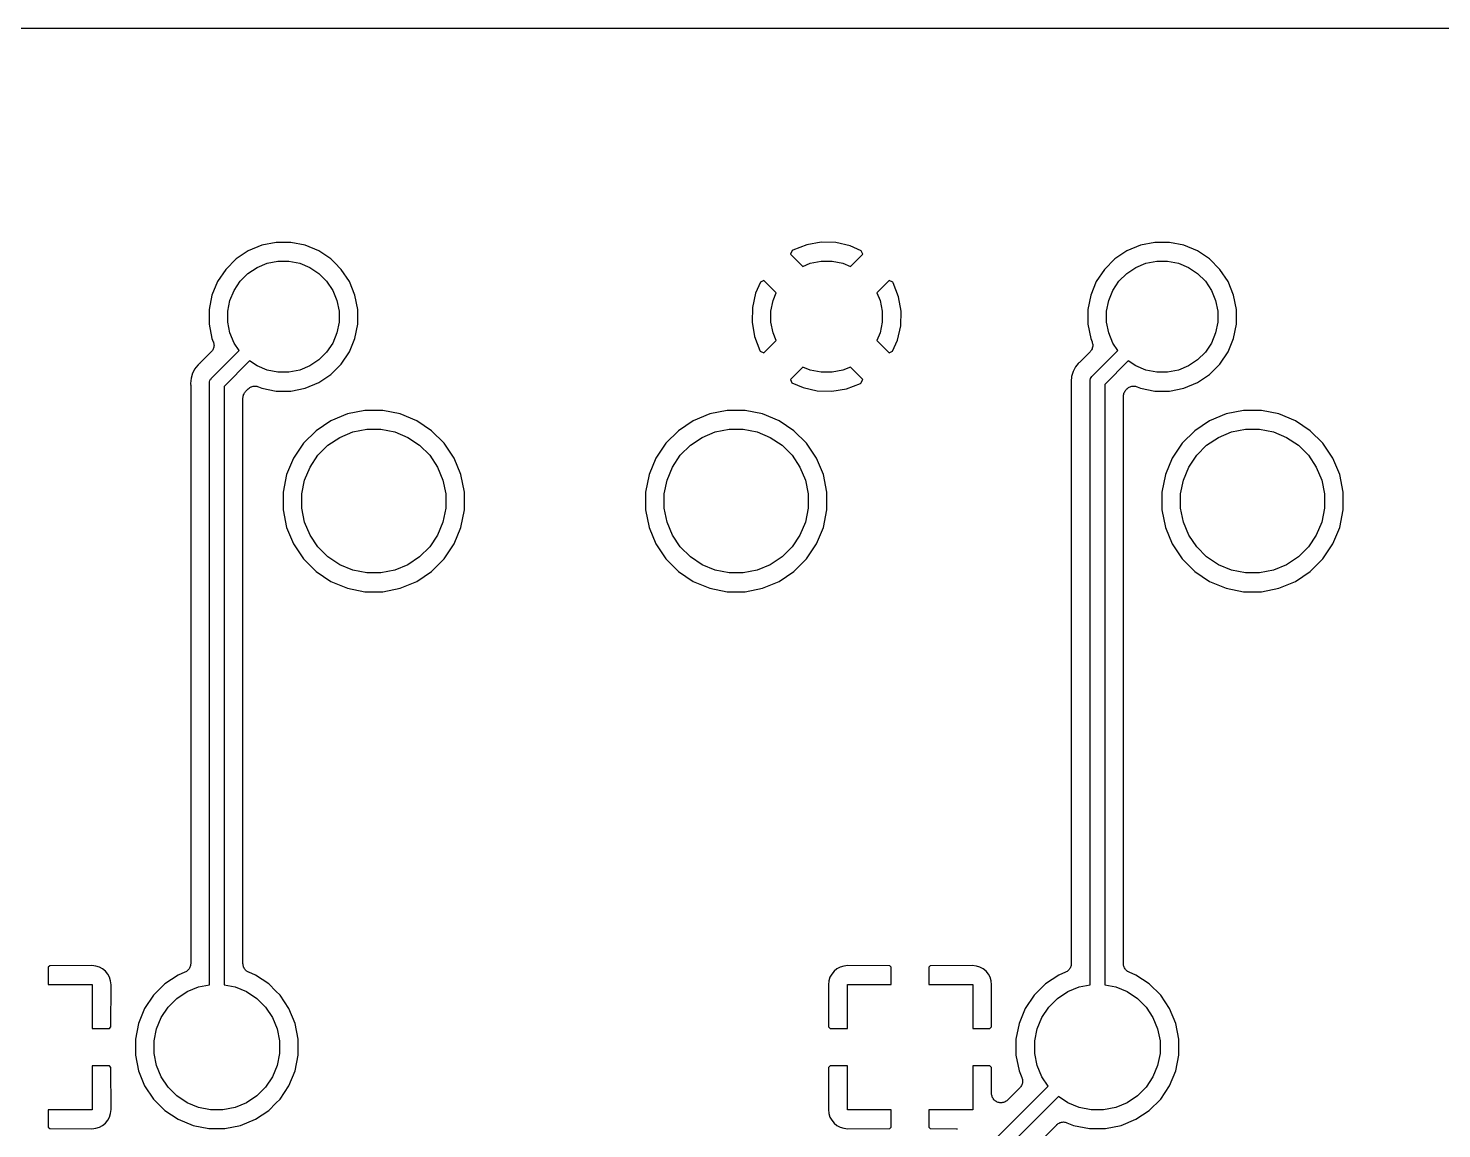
# Model space of a CAD drawing. Extents: x 49 to 143, y -149 to -38.
# Drawn here: x 86.09 to 105.25, y -54.45 to -39.52 of the extents above; entities that cross this region are included whole.
import ezdxf

# ---------------------------------------------------------------- set-up
doc = ezdxf.new("R2010")
doc.units = 0
doc.layers.add('BLACK', color=7, linetype='CONTINUOUS')

msp = doc.modelspace()

# ---------------------------------------------------------------- linework, layer by layer
at = {"layer": 'BLACK', "linetype": 'CONTINUOUS'}
for p, q in [((63.2405, -39.522), (129.037, -39.522)), ((89.2554, -42.4647), (89.0719, -42.5407)), ((89.4501, -42.426), (89.2554, -42.4647)), ((89.6487, -42.426), (89.4501, -42.426)), ((89.8434, -42.4647), (89.6487, -42.426)), ((90.0269, -42.5407), (89.8434, -42.4647)), ((96.4452, -42.5348), (96.4215, -42.5843)), ((96.4535, -42.5303), (96.4452, -42.5348)), ((96.6431, -42.4575), (96.4535, -42.5303)), ((96.8388, -42.4238), (96.6431, -42.4575)), ((97.0373, -42.4289), (96.8388, -42.4238)), ((97.231, -42.4727), (97.0373, -42.4289)), ((97.3811, -42.5394), (97.231, -42.4727)), ((97.4025, -42.5843), (97.3811, -42.5394)), ((101.168, -42.4647), (100.985, -42.5407)), ((101.363, -42.426), (101.168, -42.4647)), ((101.561, -42.426), (101.363, -42.426)), ((101.756, -42.4647), (101.561, -42.426)), ((101.939, -42.5407), (101.756, -42.4647)), ((88.9068, -42.651), (88.7664, -42.7914)), ((89.0719, -42.5407), (88.9068, -42.651)), ((89.1922, -42.7658), (89.3295, -42.709)), ((89.3295, -42.709), (89.4751, -42.68)), ((89.4751, -42.68), (89.6237, -42.68)), ((89.6237, -42.68), (89.7693, -42.709)), ((89.7693, -42.709), (89.9066, -42.7658)), ((90.192, -42.651), (90.0269, -42.5407)), ((90.2412, -42.7003), (90.192, -42.651)), ((90.2413, -42.7004), (90.2412, -42.7003)), ((90.3324, -42.7914), (90.2413, -42.7004)), ((96.4215, -42.5843), (96.5889, -42.7517)), ((96.5889, -42.7517), (96.6921, -42.709)), ((96.6921, -42.709), (96.8377, -42.68)), ((96.8377, -42.68), (96.9863, -42.68)), ((96.9863, -42.68), (97.1319, -42.709)), ((97.1319, -42.709), (97.2351, -42.7517)), ((97.2351, -42.7517), (97.4025, -42.5843)), ((100.819, -42.651), (100.679, -42.7914)), ((100.985, -42.5407), (100.819, -42.651)), ((101.105, -42.7658), (101.242, -42.709)), ((101.242, -42.709), (101.388, -42.68)), ((101.388, -42.68), (101.536, -42.68)), ((101.536, -42.68), (101.682, -42.709)), ((101.682, -42.709), (101.819, -42.7658)), ((102.105, -42.651), (101.939, -42.5407)), ((102.245, -42.7914), (102.105, -42.651)), ((88.7664, -42.7914), (88.6561, -42.9565)), ((88.9637, -42.9534), (89.0688, -42.8483)), ((89.0688, -42.8483), (89.1922, -42.7658)), ((89.9066, -42.7658), (90.03, -42.8483)), ((90.03, -42.8483), (90.1351, -42.9534)), ((90.4427, -42.9565), (90.3324, -42.7914)), ((100.679, -42.7914), (100.569, -42.9565)), ((100.876, -42.9534), (100.981, -42.8483)), ((100.981, -42.8483), (101.105, -42.7658)), ((101.819, -42.7658), (101.943, -42.8483)), ((101.943, -42.8483), (102.048, -42.9534)), ((102.355, -42.9565), (102.245, -42.7914)), ((88.6561, -42.9565), (88.5801, -43.14)), ((88.8244, -43.2141), (88.8812, -43.0768)), ((88.8812, -43.0768), (88.9637, -42.9534)), ((90.1351, -42.9534), (90.2176, -43.0768)), ((90.2176, -43.0768), (90.2744, -43.2141)), ((90.5187, -43.14), (90.4427, -42.9565)), ((96.0174, -42.9649), (95.9507, -43.115)), ((96.0623, -42.9435), (96.0174, -42.9649)), ((96.2297, -43.1109), (96.0623, -42.9435)), ((96.187, -43.2141), (96.2297, -43.1109)), ((97.7617, -42.9435), (97.5943, -43.1109)), ((97.5943, -43.1109), (97.637, -43.2141)), ((97.8112, -42.9672), (97.7617, -42.9435)), ((97.8157, -42.9755), (97.8112, -42.9672)), ((97.8885, -43.1651), (97.8157, -42.9755)), ((100.569, -42.9565), (100.493, -43.14)), ((100.737, -43.2141), (100.794, -43.0768)), ((100.794, -43.0768), (100.876, -42.9534)), ((102.048, -42.9534), (102.13, -43.0768)), ((102.13, -43.0768), (102.187, -43.2141)), ((102.431, -43.14), (102.355, -42.9565)), ((88.5801, -43.14), (88.5414, -43.3347)), ((88.7954, -43.3597), (88.8244, -43.2141)), ((90.2744, -43.2141), (90.3034, -43.3597)), ((90.5574, -43.3347), (90.5187, -43.14)), ((95.9507, -43.115), (95.9069, -43.3087)), ((96.158, -43.3597), (96.187, -43.2141)), ((97.637, -43.2141), (97.666, -43.3597)), ((97.9222, -43.3608), (97.8885, -43.1651)), ((100.493, -43.14), (100.454, -43.3347)), ((100.708, -43.3597), (100.737, -43.2141)), ((102.187, -43.2141), (102.216, -43.3597)), ((102.47, -43.3347), (102.431, -43.14)), ((88.5414, -43.3347), (88.5414, -43.5333)), ((88.7954, -43.5083), (88.7954, -43.3597)), ((90.3034, -43.3597), (90.3034, -43.5083)), ((90.5574, -43.5333), (90.5574, -43.3347)), ((95.9069, -43.3087), (95.9018, -43.5072)), ((96.158, -43.5083), (96.158, -43.3597)), ((97.666, -43.3597), (97.666, -43.5083)), ((97.9171, -43.5593), (97.9222, -43.3608)), ((100.454, -43.3347), (100.454, -43.5333)), ((100.708, -43.5083), (100.708, -43.3597)), ((102.216, -43.3597), (102.216, -43.5083)), ((102.47, -43.5333), (102.47, -43.3347)), ((88.5414, -43.5333), (88.5801, -43.728)), ((88.8244, -43.6539), (88.7954, -43.5083)), ((88.8812, -43.7912), (88.8244, -43.6539)), ((90.2744, -43.6539), (90.2176, -43.7912)), ((90.3034, -43.5083), (90.2744, -43.6539)), ((90.5187, -43.728), (90.5574, -43.5333)), ((95.9018, -43.5072), (95.9355, -43.7029)), ((96.187, -43.6539), (96.158, -43.5083)), ((96.2297, -43.7571), (96.187, -43.6539)), ((97.637, -43.6539), (97.5943, -43.7571)), ((97.666, -43.5083), (97.637, -43.6539)), ((97.8733, -43.753), (97.9171, -43.5593)), ((100.454, -43.5333), (100.493, -43.728)), ((100.737, -43.6539), (100.708, -43.5083)), ((100.794, -43.7912), (100.737, -43.6539)), ((102.187, -43.6539), (102.13, -43.7912)), ((102.216, -43.5083), (102.187, -43.6539)), ((102.431, -43.728), (102.47, -43.5333)), ((88.5801, -43.728), (88.5988, -43.7731)), ((88.5983, -43.8715), (88.5926, -43.8819)), ((88.5985, -43.871), (88.5983, -43.8715)), ((88.5987, -43.8705), (88.5985, -43.871)), ((88.6022, -43.8592), (88.5987, -43.8705)), ((88.5988, -43.7731), (88.599, -43.7737)), ((88.599, -43.7737), (88.5991, -43.7737)), ((88.5991, -43.7737), (88.5991, -43.7737)), ((88.5991, -43.7737), (88.5995, -43.7747)), ((88.5995, -43.7747), (88.6028, -43.7862)), ((88.6057, -43.8479), (88.6022, -43.8592)), ((88.6028, -43.7862), (88.6061, -43.7975)), ((88.6058, -43.8473), (88.6057, -43.8479)), ((88.606, -43.8468), (88.6058, -43.8473)), ((88.6072, -43.8351), (88.606, -43.8468)), ((88.6061, -43.7975), (88.6062, -43.798)), ((88.6062, -43.798), (88.6063, -43.7985)), ((88.6063, -43.7985), (88.6074, -43.8105)), ((88.6085, -43.8232), (88.6072, -43.8351)), ((88.6074, -43.8105), (88.6085, -43.8221)), ((88.6085, -43.8221), (88.6084, -43.8227)), ((88.6084, -43.8227), (88.6085, -43.8232)), ((88.9492, -43.8928), (88.8812, -43.7912)), ((90.2176, -43.7912), (90.1351, -43.9146)), ((90.4427, -43.9115), (90.5187, -43.728)), ((95.9355, -43.7029), (96.0083, -43.8925)), ((96.0623, -43.9245), (96.2297, -43.7571)), ((97.5943, -43.7571), (97.7617, -43.9245)), ((97.8066, -43.9031), (97.8733, -43.753)), ((100.493, -43.728), (100.511, -43.7731)), ((100.511, -43.8715), (100.505, -43.882)), ((100.511, -43.7731), (100.512, -43.7737)), ((100.515, -43.8592), (100.511, -43.8705)), ((100.511, -43.8705), (100.511, -43.871)), ((100.511, -43.871), (100.511, -43.8715)), ((100.512, -43.7737), (100.512, -43.7737)), ((100.512, -43.7737), (100.512, -43.7737)), ((100.512, -43.7737), (100.512, -43.7747)), ((100.512, -43.7747), (100.515, -43.7862)), ((100.515, -43.7862), (100.519, -43.7975)), ((100.518, -43.8479), (100.515, -43.8592)), ((100.519, -43.8468), (100.518, -43.8473)), ((100.518, -43.8473), (100.518, -43.8479)), ((100.519, -43.7975), (100.519, -43.798)), ((100.519, -43.798), (100.519, -43.7985)), ((100.519, -43.7985), (100.52, -43.8105)), ((100.52, -43.8351), (100.519, -43.8468)), ((100.52, -43.8105), (100.521, -43.8221)), ((100.521, -43.8232), (100.52, -43.8351)), ((100.521, -43.8221), (100.521, -43.8227)), ((100.521, -43.8227), (100.521, -43.8232)), ((100.862, -43.8928), (100.794, -43.7912)), ((102.13, -43.7912), (102.048, -43.9146)), ((102.355, -43.9115), (102.431, -43.728)), ((88.4111, -44.0716), (88.4069, -44.075)), ((88.4124, -44.0704), (88.4111, -44.0716)), ((88.5713, -43.9115), (88.4124, -44.0704)), ((88.5788, -43.9024), (88.5713, -43.9115)), ((88.5788, -44.2632), (88.9492, -43.8928)), ((88.5864, -43.8933), (88.5788, -43.9024)), ((88.5867, -43.8928), (88.5864, -43.8933)), ((88.587, -43.8923), (88.5867, -43.8928)), ((88.5926, -43.8819), (88.587, -43.8923)), ((89.0906, -44.0342), (88.746, -44.3788)), ((89.1922, -44.1022), (89.0906, -44.0342)), ((90.03, -44.0197), (89.9066, -44.1022)), ((90.1351, -43.9146), (90.03, -44.0197)), ((90.3324, -44.0766), (90.4427, -43.9115)), ((96.0083, -43.8925), (96.0128, -43.9008)), ((96.0128, -43.9008), (96.0623, -43.9245)), ((97.7617, -43.9245), (97.8066, -43.9031)), ((100.325, -44.0692), (100.288, -44.1144)), ((100.332, -44.0605), (100.325, -44.0692)), ((100.325, -44.0692), (100.325, -44.0692)), ((100.341, -44.0533), (100.332, -44.0605)), ((100.345, -44.0496), (100.341, -44.0533)), ((100.349, -44.0462), (100.345, -44.0496)), ((100.35, -44.045), (100.349, -44.0462)), ((100.484, -43.9115), (100.35, -44.045)), ((100.491, -43.9024), (100.484, -43.9115)), ((100.499, -43.8933), (100.491, -43.9024)), ((100.5, -43.8923), (100.499, -43.8928)), ((100.499, -43.8928), (100.499, -43.8933)), ((100.505, -43.882), (100.5, -43.8923)), ((100.517, -44.2378), (100.862, -43.8928)), ((101.003, -44.0342), (100.684, -44.3534)), ((101.105, -44.1022), (101.003, -44.0342)), ((101.943, -44.0197), (101.819, -44.1022)), ((102.048, -43.9146), (101.943, -44.0197)), ((102.245, -44.0766), (102.355, -43.9115)), ((88.3174, -44.2013), (88.2971, -44.268)), ((88.3502, -44.1398), (88.3174, -44.2013)), ((88.3631, -44.124), (88.3502, -44.1398)), ((88.3632, -44.124), (88.3631, -44.124)), ((88.3945, -44.0859), (88.3632, -44.124)), ((88.4032, -44.0787), (88.3945, -44.0859)), ((88.4069, -44.075), (88.4032, -44.0787)), ((88.5749, -44.2663), (88.5788, -44.2632)), ((89.3295, -44.159), (89.1922, -44.1022)), ((89.4751, -44.188), (89.3295, -44.159)), ((89.6237, -44.188), (89.4751, -44.188)), ((89.7693, -44.159), (89.6237, -44.188)), ((89.9066, -44.1022), (89.7693, -44.159)), ((90.0269, -44.3273), (90.192, -44.217)), ((90.192, -44.217), (90.2413, -44.1676)), ((90.2413, -44.1676), (90.3324, -44.0766)), ((90.2413, -44.1676), (90.2413, -44.1676)), ((96.5889, -44.1163), (96.4215, -44.2837)), ((96.6921, -44.159), (96.5889, -44.1163)), ((96.8377, -44.188), (96.6921, -44.159)), ((96.9863, -44.188), (96.8377, -44.188)), ((97.1319, -44.159), (96.9863, -44.188)), ((97.2351, -44.1163), (97.1319, -44.159)), ((97.4025, -44.2837), (97.2351, -44.1163)), ((100.235, -44.2426), (100.228, -44.312)), ((100.255, -44.1759), (100.235, -44.2426)), ((100.288, -44.1144), (100.255, -44.1759)), ((100.491, -44.2735), (100.5, -44.2562)), ((100.5, -44.2562), (100.51, -44.2448)), ((100.51, -44.2448), (100.513, -44.2409)), ((100.513, -44.2409), (100.517, -44.2378)), ((101.242, -44.159), (101.105, -44.1022)), ((101.388, -44.188), (101.242, -44.159)), ((101.536, -44.188), (101.388, -44.188)), ((101.682, -44.159), (101.536, -44.188)), ((101.819, -44.1022), (101.682, -44.159)), ((101.939, -44.3273), (102.105, -44.217)), ((102.105, -44.217), (102.245, -44.0766)), ((88.2971, -44.268), (88.2903, -44.3374)), ((88.2903, -44.3374), (88.2914, -44.3486)), ((88.2914, -44.3486), (88.2916, -44.3504)), ((88.2916, -44.3504), (88.2915, -44.3557)), ((88.2915, -44.3557), (88.292, -44.361)), ((88.292, -44.361), (88.292, -52.2068)), ((88.5455, -44.3374), (88.5474, -44.3178)), ((88.546, -44.3423), (88.5455, -44.3374)), ((88.546, -52.4932), (88.546, -44.3423)), ((88.5474, -44.3178), (88.5532, -44.2989)), ((88.5532, -44.2989), (88.5625, -44.2816)), ((88.5625, -44.2816), (88.5718, -44.2702)), ((88.5718, -44.2702), (88.5749, -44.2663)), ((88.746, -44.3788), (88.746, -52.4932)), ((89.0297, -44.4559), (89.0372, -44.4468)), ((89.0372, -44.4468), (89.0719, -44.4121)), ((89.0719, -44.4121), (89.0724, -44.4117)), ((89.0724, -44.4116), (89.0732, -44.4109)), ((89.0724, -44.4117), (89.0724, -44.4116)), ((89.0724, -44.4117), (89.0724, -44.4117)), ((89.0732, -44.4109), (89.0825, -44.4034)), ((89.0825, -44.4034), (89.0916, -44.396)), ((89.0916, -44.396), (89.0921, -44.3958)), ((89.0921, -44.3958), (89.0925, -44.3954)), ((89.0925, -44.3954), (89.1031, -44.3899)), ((89.1031, -44.3899), (89.1135, -44.3844)), ((89.1135, -44.3844), (89.114, -44.3843)), ((89.114, -44.3843), (89.1145, -44.384)), ((89.1145, -44.384), (89.126, -44.3807)), ((89.126, -44.3807), (89.1373, -44.3773)), ((89.1373, -44.3773), (89.1378, -44.3773)), ((89.1378, -44.3773), (89.1383, -44.3771)), ((89.1383, -44.3771), (89.1501, -44.3761)), ((89.1501, -44.3761), (89.1619, -44.3749)), ((89.1619, -44.3749), (89.1625, -44.375)), ((89.1625, -44.375), (89.163, -44.3749)), ((89.163, -44.3749), (89.1748, -44.3762)), ((89.1748, -44.3762), (89.1866, -44.3774)), ((89.1866, -44.3774), (89.1871, -44.3775)), ((89.1871, -44.3775), (89.1877, -44.3776)), ((89.1877, -44.3776), (89.199, -44.3812)), ((89.199, -44.3812), (89.2103, -44.3846)), ((89.2103, -44.3846), (89.2554, -44.4033)), ((89.2554, -44.4033), (89.4501, -44.442)), ((89.4501, -44.442), (89.6487, -44.442)), ((89.6487, -44.442), (89.8434, -44.4033)), ((89.8434, -44.4033), (90.0269, -44.3273)), ((96.4215, -44.2837), (96.4429, -44.3286)), ((96.4429, -44.3286), (96.593, -44.3953)), ((96.593, -44.3953), (96.7867, -44.4391)), ((96.7867, -44.4391), (96.9852, -44.4442)), ((96.9852, -44.4442), (97.1809, -44.4105)), ((97.1809, -44.4105), (97.3705, -44.3377)), ((97.3705, -44.3377), (97.3788, -44.3332)), ((97.3788, -44.3332), (97.4025, -44.2837)), ((100.228, -44.312), (100.229, -44.3232)), ((100.229, -44.3232), (100.23, -44.325)), ((100.23, -44.325), (100.229, -44.3303)), ((100.229, -44.3303), (100.23, -44.3356)), ((100.23, -44.3356), (100.23, -52.2068)), ((100.484, -44.312), (100.485, -44.2924)), ((100.484, -44.3169), (100.484, -44.312)), ((100.484, -52.4932), (100.484, -44.3169)), ((100.485, -44.2924), (100.491, -44.2735)), ((100.684, -44.3534), (100.684, -52.4932)), ((100.948, -44.4612), (100.954, -44.4509)), ((100.954, -44.4509), (100.959, -44.4406)), ((100.959, -44.4406), (100.96, -44.4401)), ((100.96, -44.4395), (100.968, -44.4305)), ((100.96, -44.4401), (100.96, -44.4395)), ((100.968, -44.4305), (100.975, -44.4214)), ((100.975, -44.4214), (100.985, -44.4121)), ((100.985, -44.4116), (100.986, -44.4109)), ((100.985, -44.4117), (100.985, -44.4116)), ((100.985, -44.4121), (100.985, -44.4117)), ((100.985, -44.4117), (100.985, -44.4117)), ((100.986, -44.4109), (100.995, -44.4034)), ((100.995, -44.4034), (101.004, -44.396)), ((101.004, -44.396), (101.005, -44.3958)), ((101.005, -44.3954), (101.016, -44.3899)), ((101.005, -44.3958), (101.005, -44.3954)), ((101.016, -44.3899), (101.026, -44.3844)), ((101.026, -44.3844), (101.027, -44.3843)), ((101.027, -44.384), (101.038, -44.3807)), ((101.027, -44.3843), (101.027, -44.384)), ((101.038, -44.3807), (101.05, -44.3773)), ((101.05, -44.3772), (101.051, -44.3771)), ((101.05, -44.3773), (101.05, -44.3772)), ((101.051, -44.3771), (101.063, -44.3761)), ((101.063, -44.3761), (101.075, -44.3749)), ((101.075, -44.3749), (101.075, -44.375)), ((101.075, -44.375), (101.076, -44.3749)), ((101.076, -44.3749), (101.087, -44.3762)), ((101.087, -44.3762), (101.099, -44.3774)), ((101.099, -44.3774), (101.1, -44.3776)), ((101.1, -44.3776), (101.1, -44.3776)), ((101.1, -44.3776), (101.111, -44.3811)), ((101.111, -44.3811), (101.123, -44.3846)), ((101.123, -44.3846), (101.168, -44.4033)), ((101.168, -44.4033), (101.363, -44.442)), ((101.363, -44.442), (101.561, -44.442)), ((101.561, -44.442), (101.756, -44.4033)), ((101.756, -44.4033), (101.939, -44.3273)), ((89, -44.5349), (89.0013, -44.5232)), ((89, -44.5362), (89, -44.5349)), ((89, -44.5362), (89, -44.5362)), ((89, -44.5362), (89, -44.5362)), ((89, -44.5366), (89, -44.5362)), ((89, -52.2068), (89, -44.5366)), ((89.0013, -44.5232), (89.0025, -44.5115)), ((89.0025, -44.5115), (89.0027, -44.5109)), ((89.0027, -44.5109), (89.0028, -44.5102)), ((89.0028, -44.5102), (89.0063, -44.499)), ((89.0063, -44.499), (89.0098, -44.4878)), ((89.0098, -44.4878), (89.0101, -44.4872)), ((89.0101, -44.4872), (89.0103, -44.4866)), ((89.0103, -44.4866), (89.0159, -44.4763)), ((89.0159, -44.4763), (89.0215, -44.466)), ((89.0215, -44.466), (89.0219, -44.4655)), ((89.0219, -44.4655), (89.0222, -44.4649)), ((89.0222, -44.4649), (89.0297, -44.4559)), ((100.938, -44.5095), (100.939, -44.4978)), ((100.938, -44.5108), (100.938, -44.5095)), ((100.938, -44.5108), (100.938, -44.5108)), ((100.938, -44.5108), (100.938, -44.5108)), ((100.938, -44.5112), (100.938, -44.5108)), ((100.938, -52.2068), (100.938, -44.5112)), ((100.939, -44.4978), (100.941, -44.4861)), ((100.941, -44.4848), (100.944, -44.4736)), ((100.941, -44.4855), (100.941, -44.4848)), ((100.941, -44.4861), (100.941, -44.4855)), ((100.944, -44.4736), (100.948, -44.4624)), ((100.948, -44.4618), (100.948, -44.4612)), ((100.948, -44.4624), (100.948, -44.4618)), ((90.4159, -44.7522), (90.1922, -44.8449)), ((90.6534, -44.705), (90.4159, -44.7522)), ((90.8954, -44.705), (90.6534, -44.705)), ((91.1329, -44.7522), (90.8954, -44.705)), ((91.3566, -44.8449), (91.1329, -44.7522)), ((95.3285, -44.7522), (95.1048, -44.8449)), ((95.566, -44.705), (95.3285, -44.7522)), ((95.808, -44.705), (95.566, -44.705)), ((96.0455, -44.7522), (95.808, -44.705)), ((96.2692, -44.8449), (96.0455, -44.7522)), ((102.329, -44.7522), (102.105, -44.8449)), ((102.566, -44.705), (102.329, -44.7522)), ((102.808, -44.705), (102.566, -44.705)), ((103.045, -44.7522), (102.808, -44.705)), ((103.269, -44.8449), (103.045, -44.7522)), ((89.991, -44.9794), (89.8198, -45.1506)), ((90.1922, -44.8449), (89.991, -44.9794)), ((90.3126, -45.07), (90.49, -44.9965)), ((90.49, -44.9965), (90.6784, -44.959)), ((90.6784, -44.959), (90.8704, -44.959)), ((90.8704, -44.959), (91.0588, -44.9965)), ((91.0588, -44.9965), (91.2362, -45.07)), ((91.5578, -44.9794), (91.3566, -44.8449)), ((91.729, -45.1506), (91.5578, -44.9794)), ((94.9036, -44.9794), (94.7324, -45.1506)), ((95.1048, -44.8449), (94.9036, -44.9794)), ((95.2252, -45.07), (95.4026, -44.9965)), ((95.4026, -44.9965), (95.591, -44.959)), ((95.591, -44.959), (95.783, -44.959)), ((95.783, -44.959), (95.9714, -44.9965)), ((95.9714, -44.9965), (96.1488, -45.07)), ((96.4704, -44.9794), (96.2692, -44.8449)), ((96.6416, -45.1506), (96.4704, -44.9794)), ((101.904, -44.9794), (101.732, -45.1506)), ((102.105, -44.8449), (101.904, -44.9794)), ((102.225, -45.07), (102.403, -44.9965)), ((102.403, -44.9965), (102.591, -44.959)), ((102.591, -44.959), (102.783, -44.959)), ((102.783, -44.959), (102.971, -44.9965)), ((102.971, -44.9965), (103.149, -45.07)), ((103.47, -44.9794), (103.269, -44.8449)), ((103.642, -45.1506), (103.47, -44.9794)), ((89.8198, -45.1506), (89.6853, -45.3518)), ((90.0171, -45.3125), (90.1529, -45.1767)), ((90.1529, -45.1767), (90.3126, -45.07)), ((91.2362, -45.07), (91.3959, -45.1767)), ((91.3959, -45.1767), (91.5317, -45.3125)), ((91.8635, -45.3518), (91.729, -45.1506)), ((94.7324, -45.1506), (94.5979, -45.3518)), ((94.9297, -45.3125), (95.0655, -45.1767)), ((95.0655, -45.1767), (95.2252, -45.07)), ((96.1488, -45.07), (96.3085, -45.1767)), ((96.3085, -45.1767), (96.4443, -45.3125)), ((96.7761, -45.3518), (96.6416, -45.1506)), ((101.732, -45.1506), (101.598, -45.3518)), ((101.93, -45.3125), (102.065, -45.1767)), ((102.065, -45.1767), (102.225, -45.07)), ((103.149, -45.07), (103.309, -45.1767)), ((103.309, -45.1767), (103.444, -45.3125)), ((103.776, -45.3518), (103.642, -45.1506)), ((89.6853, -45.3518), (89.5926, -45.5755)), ((89.9104, -45.4722), (90.0171, -45.3125)), ((91.5317, -45.3125), (91.6384, -45.4722)), ((91.9562, -45.5755), (91.8635, -45.3518)), ((94.5979, -45.3518), (94.5052, -45.5755)), ((94.823, -45.4722), (94.9297, -45.3125)), ((96.4443, -45.3125), (96.551, -45.4722)), ((96.8688, -45.5755), (96.7761, -45.3518)), ((101.598, -45.3518), (101.505, -45.5755)), ((101.823, -45.4722), (101.93, -45.3125)), ((103.444, -45.3125), (103.551, -45.4722)), ((103.869, -45.5755), (103.776, -45.3518)), ((89.5926, -45.5755), (89.5454, -45.813)), ((89.8369, -45.6496), (89.9104, -45.4722)), ((91.6384, -45.4722), (91.7119, -45.6496)), ((92.0034, -45.813), (91.9562, -45.5755)), ((94.5052, -45.5755), (94.458, -45.813)), ((94.7495, -45.6496), (94.823, -45.4722)), ((96.551, -45.4722), (96.6245, -45.6496)), ((96.916, -45.813), (96.8688, -45.5755)), ((101.505, -45.5755), (101.458, -45.813)), ((101.749, -45.6496), (101.823, -45.4722)), ((103.551, -45.4722), (103.625, -45.6496)), ((103.916, -45.813), (103.869, -45.5755)), ((89.7994, -45.838), (89.8369, -45.6496)), ((91.7119, -45.6496), (91.7494, -45.838)), ((94.712, -45.838), (94.7495, -45.6496)), ((96.6245, -45.6496), (96.662, -45.838)), ((101.712, -45.838), (101.749, -45.6496)), ((103.625, -45.6496), (103.662, -45.838)), ((89.5454, -45.813), (89.5454, -46.055)), ((89.7994, -46.03), (89.7994, -45.838)), ((91.7494, -45.838), (91.7494, -46.03)), ((92.0034, -46.055), (92.0034, -45.813)), ((94.458, -45.813), (94.458, -46.055)), ((94.712, -46.03), (94.712, -45.838)), ((96.662, -45.838), (96.662, -46.03)), ((96.916, -46.055), (96.916, -45.813)), ((101.458, -45.813), (101.458, -46.055)), ((101.712, -46.03), (101.712, -45.838)), ((103.662, -45.838), (103.662, -46.03)), ((103.916, -46.055), (103.916, -45.813)), ((89.5454, -46.055), (89.5926, -46.2925)), ((89.8369, -46.2184), (89.7994, -46.03)), ((91.7494, -46.03), (91.7119, -46.2184)), ((91.9562, -46.2925), (92.0034, -46.055)), ((94.458, -46.055), (94.5052, -46.2925)), ((94.7495, -46.2184), (94.712, -46.03)), ((96.662, -46.03), (96.6245, -46.2184)), ((96.8688, -46.2925), (96.916, -46.055)), ((101.458, -46.055), (101.505, -46.2925)), ((101.749, -46.2184), (101.712, -46.03)), ((103.662, -46.03), (103.625, -46.2184)), ((103.869, -46.2925), (103.916, -46.055)), ((89.5926, -46.2925), (89.6853, -46.5162)), ((89.9104, -46.3958), (89.8369, -46.2184)), ((91.7119, -46.2184), (91.6384, -46.3958)), ((91.8635, -46.5162), (91.9562, -46.2925)), ((94.5052, -46.2925), (94.5979, -46.5162)), ((94.823, -46.3958), (94.7495, -46.2184)), ((96.6245, -46.2184), (96.551, -46.3958)), ((96.7761, -46.5162), (96.8688, -46.2925)), ((101.505, -46.2925), (101.598, -46.5162)), ((101.823, -46.3958), (101.749, -46.2184)), ((103.625, -46.2184), (103.551, -46.3958)), ((103.776, -46.5162), (103.869, -46.2925)), ((89.6853, -46.5162), (89.8198, -46.7174)), ((90.0171, -46.5555), (89.9104, -46.3958)), ((90.1529, -46.6913), (90.0171, -46.5555)), ((91.5317, -46.5555), (91.3959, -46.6913)), ((91.6384, -46.3958), (91.5317, -46.5555)), ((91.729, -46.7174), (91.8635, -46.5162)), ((94.5979, -46.5162), (94.7324, -46.7174)), ((94.9297, -46.5555), (94.823, -46.3958)), ((95.0655, -46.6913), (94.9297, -46.5555)), ((96.4443, -46.5555), (96.3085, -46.6913)), ((96.551, -46.3958), (96.4443, -46.5555)), ((96.6416, -46.7174), (96.7761, -46.5162)), ((101.598, -46.5162), (101.732, -46.7174)), ((101.93, -46.5555), (101.823, -46.3958)), ((102.065, -46.6913), (101.93, -46.5555)), ((103.444, -46.5555), (103.309, -46.6913)), ((103.551, -46.3958), (103.444, -46.5555)), ((103.642, -46.7174), (103.776, -46.5162)), ((89.8198, -46.7174), (89.991, -46.8886)), ((90.3126, -46.798), (90.1529, -46.6913)), ((91.3959, -46.6913), (91.2362, -46.798)), ((91.5578, -46.8886), (91.729, -46.7174)), ((94.7324, -46.7174), (94.9036, -46.8886)), ((95.2252, -46.798), (95.0655, -46.6913)), ((96.3085, -46.6913), (96.1488, -46.798)), ((96.4704, -46.8886), (96.6416, -46.7174)), ((101.732, -46.7174), (101.904, -46.8886)), ((102.225, -46.798), (102.065, -46.6913)), ((103.309, -46.6913), (103.149, -46.798)), ((103.47, -46.8886), (103.642, -46.7174)), ((89.991, -46.8886), (90.1922, -47.0231)), ((90.49, -46.8715), (90.3126, -46.798)), ((90.6784, -46.909), (90.49, -46.8715)), ((90.8704, -46.909), (90.6784, -46.909)), ((91.0588, -46.8715), (90.8704, -46.909)), ((91.2362, -46.798), (91.0588, -46.8715)), ((91.3566, -47.0231), (91.5578, -46.8886)), ((94.9036, -46.8886), (95.1048, -47.0231)), ((95.4026, -46.8715), (95.2252, -46.798)), ((95.591, -46.909), (95.4026, -46.8715)), ((95.783, -46.909), (95.591, -46.909)), ((95.9714, -46.8715), (95.783, -46.909)), ((96.1488, -46.798), (95.9714, -46.8715)), ((96.2692, -47.0231), (96.4704, -46.8886)), ((101.904, -46.8886), (102.105, -47.0231)), ((102.403, -46.8715), (102.225, -46.798)), ((102.591, -46.909), (102.403, -46.8715)), ((102.783, -46.909), (102.591, -46.909)), ((102.971, -46.8715), (102.783, -46.909)), ((103.149, -46.798), (102.971, -46.8715)), ((103.269, -47.0231), (103.47, -46.8886)), ((90.1922, -47.0231), (90.4159, -47.1158)), ((90.4159, -47.1158), (90.6534, -47.163)), ((90.8954, -47.163), (91.1329, -47.1158)), ((91.1329, -47.1158), (91.3566, -47.0231)), ((95.1048, -47.0231), (95.3285, -47.1158)), ((95.3285, -47.1158), (95.566, -47.163)), ((95.808, -47.163), (96.0455, -47.1158)), ((96.0455, -47.1158), (96.2692, -47.0231)), ((102.105, -47.0231), (102.329, -47.1158)), ((102.329, -47.1158), (102.566, -47.163)), ((102.808, -47.163), (103.045, -47.1158)), ((103.045, -47.1158), (103.269, -47.0231)), ((90.6534, -47.163), (90.8954, -47.163)), ((95.566, -47.163), (95.808, -47.163)), ((102.566, -47.163), (102.808, -47.163)), ((86.381, -52.2358), (86.36, -52.2569)), ((86.36, -52.2569), (86.36, -52.49)), ((86.9499, -52.2342), (86.381, -52.2358)), ((87.0058, -52.2397), (86.9499, -52.2342)), ((87.0537, -52.2542), (87.0058, -52.2397)), ((87.0978, -52.2778), (87.0537, -52.2542)), ((87.1365, -52.3095), (87.0978, -52.2778)), ((87.1682, -52.3482), (87.1365, -52.3095)), ((88.2446, -52.305), (88.2355, -52.3125)), ((88.2539, -52.2976), (88.2446, -52.305)), ((88.2542, -52.2971), (88.2539, -52.2976)), ((88.2546, -52.2968), (88.2542, -52.2971)), ((88.2622, -52.2876), (88.2546, -52.2968)), ((88.2698, -52.2786), (88.2622, -52.2876)), ((88.2701, -52.2781), (88.2698, -52.2786)), ((88.2704, -52.2776), (88.2701, -52.2781)), ((88.276, -52.2672), (88.2704, -52.2776)), ((88.2817, -52.2568), (88.276, -52.2672)), ((88.2819, -52.2563), (88.2817, -52.2568)), ((88.2822, -52.2558), (88.2819, -52.2563)), ((88.2856, -52.2445), (88.2822, -52.2558)), ((88.2892, -52.2332), (88.2856, -52.2445)), ((88.2893, -52.2327), (88.2892, -52.2332)), ((88.2895, -52.2321), (88.2893, -52.2327)), ((88.2907, -52.2204), (88.2895, -52.2321)), ((88.292, -52.2086), (88.2907, -52.2204)), ((88.292, -52.2068), (88.292, -52.2075)), ((88.292, -52.2075), (88.292, -52.2075)), ((88.292, -52.2075), (88.292, -52.2075)), ((88.292, -52.2075), (88.292, -52.2086)), ((89.0012, -52.2186), (89, -52.2068)), ((89.0022, -52.2304), (89.0012, -52.2186)), ((89.0024, -52.2309), (89.0022, -52.2304)), ((89.0024, -52.2315), (89.0024, -52.2309)), ((89.0058, -52.2428), (89.0024, -52.2315)), ((89.0092, -52.2542), (89.0058, -52.2428)), ((89.0094, -52.2547), (89.0092, -52.2542)), ((89.0096, -52.2552), (89.0094, -52.2547)), ((89.0152, -52.2657), (89.0096, -52.2552)), ((89.0206, -52.2762), (89.0152, -52.2657)), ((89.021, -52.2766), (89.0206, -52.2762)), ((89.0212, -52.2771), (89.021, -52.2766)), ((89.0288, -52.2863), (89.0212, -52.2771)), ((89.0361, -52.2955), (89.0288, -52.2863)), ((89.0365, -52.2959), (89.0361, -52.2955)), ((89.0369, -52.2963), (89.0365, -52.2959)), ((89.046, -52.3039), (89.0369, -52.2963)), ((89.0551, -52.3115), (89.046, -52.3039)), ((89.0556, -52.3117), (89.0551, -52.3115)), ((89.056, -52.3121), (89.0556, -52.3117)), ((89.0664, -52.3177), (89.056, -52.3121)), ((97.0135, -52.3095), (96.9818, -52.3482)), ((97.0522, -52.2778), (97.0135, -52.3095)), ((97.0963, -52.2542), (97.0522, -52.2778)), ((97.1442, -52.2397), (97.0963, -52.2542)), ((97.2001, -52.2342), (97.1442, -52.2397)), ((97.769, -52.2358), (97.2001, -52.2342)), ((97.79, -52.2569), (97.769, -52.2358)), ((97.79, -52.49), (97.79, -52.2569)), ((98.319, -52.2358), (98.298, -52.2569)), ((98.298, -52.2569), (98.298, -52.49)), ((98.8879, -52.2342), (98.319, -52.2358)), ((98.9438, -52.2397), (98.8879, -52.2342)), ((98.9917, -52.2542), (98.9438, -52.2397)), ((99.0358, -52.2778), (98.9917, -52.2542)), ((99.0745, -52.3095), (99.0358, -52.2778)), ((99.1062, -52.3482), (99.0745, -52.3095)), ((100.183, -52.305), (100.173, -52.3125)), ((100.192, -52.2976), (100.183, -52.305)), ((100.193, -52.2968), (100.192, -52.2971)), ((100.192, -52.2971), (100.192, -52.2976)), ((100.2, -52.2876), (100.193, -52.2968)), ((100.208, -52.2786), (100.2, -52.2876)), ((100.214, -52.2672), (100.208, -52.2776)), ((100.208, -52.2776), (100.208, -52.2781)), ((100.208, -52.2781), (100.208, -52.2786)), ((100.22, -52.2568), (100.214, -52.2672)), ((100.224, -52.2445), (100.22, -52.2558)), ((100.22, -52.2558), (100.22, -52.2563)), ((100.22, -52.2563), (100.22, -52.2568)), ((100.227, -52.2332), (100.224, -52.2445)), ((100.229, -52.2204), (100.227, -52.2321)), ((100.227, -52.2321), (100.227, -52.2327)), ((100.227, -52.2327), (100.227, -52.2332)), ((100.23, -52.2086), (100.229, -52.2204)), ((100.23, -52.2068), (100.23, -52.2075)), ((100.23, -52.2075), (100.23, -52.2075)), ((100.23, -52.2075), (100.23, -52.2075)), ((100.23, -52.2075), (100.23, -52.2086)), ((100.939, -52.2186), (100.938, -52.2068)), ((100.94, -52.2304), (100.939, -52.2186)), ((100.94, -52.2309), (100.94, -52.2304)), ((100.94, -52.2315), (100.94, -52.2309)), ((100.944, -52.2428), (100.94, -52.2315)), ((100.947, -52.2542), (100.944, -52.2428)), ((100.947, -52.2547), (100.947, -52.2542)), ((100.948, -52.2552), (100.947, -52.2547)), ((100.953, -52.2657), (100.948, -52.2552)), ((100.959, -52.2762), (100.953, -52.2657)), ((100.959, -52.2766), (100.959, -52.2762)), ((100.959, -52.2771), (100.959, -52.2766)), ((100.967, -52.2863), (100.959, -52.2771)), ((100.974, -52.2955), (100.967, -52.2863)), ((100.975, -52.2959), (100.974, -52.2955)), ((100.975, -52.2963), (100.975, -52.2959)), ((100.984, -52.3039), (100.975, -52.2963)), ((100.993, -52.3115), (100.984, -52.3039)), ((100.994, -52.3117), (100.993, -52.3115)), ((100.994, -52.3121), (100.994, -52.3117)), ((101.004, -52.3177), (100.994, -52.3121)), ((86.36, -52.49), (86.956, -52.49)), ((86.956, -52.49), (86.956, -53.086)), ((87.1918, -52.3923), (87.1682, -52.3482)), ((87.2063, -52.4402), (87.1918, -52.3923)), ((87.2118, -52.4961), (87.2063, -52.4402)), ((87.2102, -53.065), (87.2118, -52.4961)), ((87.9422, -52.4825), (87.7885, -52.6362)), ((88.1231, -52.3616), (87.9422, -52.4825)), ((88.2136, -52.3241), (88.1231, -52.3616)), ((88.2241, -52.3186), (88.2136, -52.3241)), ((88.2345, -52.3131), (88.2241, -52.3186)), ((88.235, -52.3127), (88.2345, -52.3131)), ((88.2355, -52.3125), (88.235, -52.3127)), ((88.3981, -52.5227), (88.546, -52.4932)), ((88.746, -52.4932), (88.8939, -52.5227)), ((89.0768, -52.3235), (89.0664, -52.3177)), ((89.0778, -52.3239), (89.0768, -52.3235)), ((89.0784, -52.3241), (89.0778, -52.3239)), ((89.0778, -52.3239), (89.0778, -52.3239)), ((89.0778, -52.3239), (89.0778, -52.3239)), ((89.1689, -52.3616), (89.0784, -52.3241)), ((89.3498, -52.4825), (89.1689, -52.3616)), ((89.447, -52.5797), (89.3498, -52.4825)), ((96.9437, -52.4402), (96.9382, -52.4961)), ((96.9382, -52.4961), (96.9398, -53.065)), ((96.9582, -52.3923), (96.9437, -52.4402)), ((96.9818, -52.3482), (96.9582, -52.3923)), ((97.194, -53.086), (97.194, -52.49)), ((97.194, -52.49), (97.79, -52.49)), ((98.298, -52.49), (98.894, -52.49)), ((98.894, -52.49), (98.894, -53.086)), ((99.1298, -52.3923), (99.1062, -52.3482)), ((99.1443, -52.4402), (99.1298, -52.3923)), ((99.1498, -52.4961), (99.1443, -52.4402)), ((99.1482, -53.065), (99.1498, -52.4961)), ((99.8802, -52.4825), (99.7265, -52.6362)), ((100.061, -52.3616), (99.8802, -52.4825)), ((100.152, -52.3241), (100.061, -52.3616)), ((100.162, -52.3186), (100.152, -52.3241)), ((100.173, -52.3131), (100.162, -52.3186)), ((100.173, -52.3125), (100.173, -52.3127)), ((100.173, -52.3127), (100.173, -52.3131)), ((100.336, -52.5227), (100.484, -52.4932)), ((100.684, -52.4932), (100.832, -52.5227)), ((101.015, -52.3235), (101.004, -52.3177)), ((101.016, -52.3239), (101.015, -52.3235)), ((101.016, -52.3241), (101.016, -52.3239)), ((101.016, -52.3239), (101.016, -52.3239)), ((101.016, -52.3239), (101.016, -52.3239)), ((101.107, -52.3616), (101.016, -52.3241)), ((101.288, -52.4825), (101.107, -52.3616)), ((101.442, -52.6362), (101.288, -52.4825)), ((87.7885, -52.6362), (87.6676, -52.8171)), ((87.9858, -52.7982), (88.1042, -52.6798)), ((88.1042, -52.6798), (88.2434, -52.5867)), ((88.2434, -52.5867), (88.3981, -52.5227)), ((88.8939, -52.5227), (89.0486, -52.5867)), ((89.0486, -52.5867), (89.1878, -52.6798)), ((89.1878, -52.6798), (89.3062, -52.7982)), ((89.4471, -52.5798), (89.447, -52.5797)), ((89.5035, -52.6362), (89.4471, -52.5798)), ((89.6244, -52.8171), (89.5035, -52.6362)), ((99.7265, -52.6362), (99.6056, -52.8171)), ((99.9238, -52.7982), (100.042, -52.6798)), ((100.042, -52.6798), (100.181, -52.5867)), ((100.181, -52.5867), (100.336, -52.5227)), ((100.832, -52.5227), (100.987, -52.5867)), ((100.987, -52.5867), (101.126, -52.6798)), ((101.126, -52.6798), (101.244, -52.7982)), ((101.562, -52.8171), (101.442, -52.6362)), ((87.6676, -52.8171), (87.5844, -53.018)), ((87.8927, -52.9374), (87.9858, -52.7982)), ((89.3062, -52.7982), (89.3993, -52.9374)), ((89.7076, -53.018), (89.6244, -52.8171)), ((99.6056, -52.8171), (99.5224, -53.018)), ((99.8307, -52.9374), (99.9238, -52.7982)), ((101.244, -52.7982), (101.337, -52.9374)), ((101.646, -53.018), (101.562, -52.8171)), ((87.1891, -53.086), (87.2102, -53.065)), ((87.5844, -53.018), (87.542, -53.2313)), ((87.8287, -53.0921), (87.8927, -52.9374)), ((89.3993, -52.9374), (89.4633, -53.0921)), ((89.75, -53.2313), (89.7076, -53.018)), ((96.9398, -53.065), (96.9609, -53.086)), ((99.1271, -53.086), (99.1482, -53.065)), ((99.5224, -53.018), (99.48, -53.2313)), ((99.7667, -53.0921), (99.8307, -52.9374)), ((101.337, -52.9374), (101.401, -53.0921)), ((101.688, -53.2313), (101.646, -53.018)), ((86.956, -53.086), (87.1891, -53.086)), ((87.542, -53.2313), (87.542, -53.4487)), ((87.796, -53.2563), (87.8287, -53.0921)), ((87.796, -53.4237), (87.796, -53.2563)), ((89.4633, -53.0921), (89.496, -53.2563)), ((89.496, -53.2563), (89.496, -53.4237)), ((89.75, -53.4487), (89.75, -53.2313)), ((96.9609, -53.086), (97.194, -53.086)), ((98.894, -53.086), (99.1271, -53.086)), ((99.48, -53.2313), (99.48, -53.4487)), ((99.734, -53.2563), (99.7667, -53.0921)), ((99.734, -53.4237), (99.734, -53.2563)), ((101.401, -53.0921), (101.434, -53.2563)), ((101.434, -53.2563), (101.434, -53.4237)), ((101.688, -53.4487), (101.688, -53.2313)), ((87.542, -53.4487), (87.5844, -53.662)), ((87.8287, -53.5879), (87.796, -53.4237)), ((89.496, -53.4237), (89.4633, -53.5879)), ((89.7076, -53.662), (89.75, -53.4487)), ((99.48, -53.4487), (99.5224, -53.662)), ((99.7667, -53.5879), (99.734, -53.4237)), ((101.434, -53.4237), (101.401, -53.5879)), ((101.646, -53.662), (101.688, -53.4487)), ((86.956, -53.594), (86.956, -54.19)), ((87.1891, -53.594), (86.956, -53.594)), ((87.2102, -53.615), (87.1891, -53.594)), ((87.2118, -54.1839), (87.2102, -53.615)), ((87.8927, -53.7426), (87.8287, -53.5879)), ((89.4633, -53.5879), (89.3993, -53.7426)), ((96.9398, -53.615), (96.9382, -54.1839)), ((96.9609, -53.594), (96.9398, -53.615)), ((97.194, -53.594), (96.9609, -53.594)), ((97.194, -54.19), (97.194, -53.594)), ((99.1271, -53.594), (98.894, -53.594)), ((98.894, -53.594), (98.894, -54.19)), ((99.1482, -53.615), (99.1271, -53.594)), ((99.1492, -53.9679), (99.1482, -53.615)), ((99.8307, -53.7426), (99.7667, -53.5879)), ((101.401, -53.5879), (101.337, -53.7426)), ((87.5844, -53.662), (87.6676, -53.8629)), ((87.9858, -53.8818), (87.8927, -53.7426)), ((89.3993, -53.7426), (89.3062, -53.8818)), ((89.6244, -53.8629), (89.7076, -53.662)), ((99.5224, -53.662), (99.5599, -53.7526)), ((99.5633, -53.8386), (99.5598, -53.85)), ((99.5599, -53.7526), (99.5602, -53.7532)), ((99.5602, -53.7532), (99.5602, -53.7532)), ((99.5602, -53.7532), (99.5602, -53.7532)), ((99.5602, -53.7532), (99.5606, -53.7542)), ((99.5606, -53.7542), (99.5639, -53.7657)), ((99.5669, -53.8274), (99.5633, -53.8386)), ((99.5639, -53.7657), (99.5673, -53.7769)), ((99.5671, -53.8263), (99.5669, -53.8268)), ((99.5669, -53.8268), (99.5669, -53.8274)), ((99.5683, -53.8144), (99.5671, -53.8263)), ((99.5673, -53.7769), (99.5673, -53.7775)), ((99.5673, -53.7775), (99.5675, -53.778)), ((99.5675, -53.778), (99.5685, -53.7899)), ((99.5696, -53.8027), (99.5683, -53.8144)), ((99.5685, -53.7899), (99.5696, -53.8016)), ((99.5696, -53.8016), (99.5695, -53.8022)), ((99.5695, -53.8022), (99.5696, -53.8027)), ((99.9145, -53.868), (99.8307, -53.7426)), ((101.337, -53.7426), (101.244, -53.8818)), ((101.562, -53.8629), (101.646, -53.662)), ((87.6676, -53.8629), (87.7885, -54.0438)), ((88.1042, -54.0002), (87.9858, -53.8818)), ((88.2434, -54.0933), (88.1042, -54.0002)), ((89.1878, -54.0002), (89.0486, -54.0933)), ((89.3062, -53.8818), (89.1878, -54.0002)), ((89.5035, -54.0438), (89.6244, -53.8629)), ((93.3036, -60.479), (99.9145, -53.868)), ((100.056, -54.0095), (93.4192, -60.6462)), ((99.1504, -53.9799), (99.1492, -53.9679)), ((99.1515, -53.9918), (99.1504, -53.9799)), ((99.1516, -53.9922), (99.1515, -53.9918)), ((99.1517, -53.9926), (99.1516, -53.9922)), ((99.1552, -54.0041), (99.1517, -53.9926)), ((99.1586, -54.0156), (99.1552, -54.0041)), ((99.1588, -54.0159), (99.1586, -54.0156)), ((99.1589, -54.0163), (99.1588, -54.0159)), ((99.1646, -54.0269), (99.1589, -54.0163)), ((99.1702, -54.0375), (99.1646, -54.0269)), ((99.5324, -53.891), (99.366, -54.0574)), ((99.5399, -53.8818), (99.5324, -53.891)), ((99.5475, -53.8727), (99.5399, -53.8818)), ((99.5478, -53.8722), (99.5475, -53.8727)), ((99.5481, -53.8718), (99.5478, -53.8722)), ((99.5537, -53.8615), (99.5481, -53.8718)), ((99.5594, -53.851), (99.5537, -53.8615)), ((99.5596, -53.8505), (99.5594, -53.851)), ((99.5598, -53.85), (99.5596, -53.8505)), ((100.181, -54.0933), (100.056, -54.0095)), ((101.126, -54.0002), (100.987, -54.0933)), ((101.244, -53.8818), (101.126, -54.0002)), ((101.442, -54.0438), (101.562, -53.8629)), ((86.956, -54.19), (86.36, -54.19)), ((86.36, -54.19), (86.36, -54.4231)), ((87.2063, -54.2398), (87.2118, -54.1839)), ((87.7885, -54.0438), (87.9422, -54.1975)), ((87.9422, -54.1975), (88.1231, -54.3184)), ((88.3981, -54.1573), (88.2434, -54.0933)), ((88.5623, -54.19), (88.3981, -54.1573)), ((88.7297, -54.19), (88.5623, -54.19)), ((88.8939, -54.1573), (88.7297, -54.19)), ((89.0486, -54.0933), (88.8939, -54.1573)), ((89.1689, -54.3184), (89.3498, -54.1975)), ((89.3498, -54.1975), (89.4471, -54.1002)), ((89.4471, -54.1002), (89.5035, -54.0438)), ((89.4471, -54.1002), (89.4471, -54.1002)), ((96.9382, -54.1839), (96.9437, -54.2398)), ((97.79, -54.19), (97.194, -54.19)), ((97.79, -54.4231), (97.79, -54.19)), ((98.894, -54.19), (98.298, -54.19)), ((98.298, -54.19), (98.298, -54.4231)), ((99.1704, -54.0378), (99.1702, -54.0375)), ((99.1706, -54.0382), (99.1704, -54.0378)), ((99.1782, -54.0474), (99.1706, -54.0382)), ((99.1858, -54.0567), (99.1782, -54.0474)), ((99.1861, -54.057), (99.1858, -54.0567)), ((99.1863, -54.0573), (99.1861, -54.057)), ((99.1956, -54.0649), (99.1863, -54.0573)), ((99.2048, -54.0726), (99.1956, -54.0649)), ((99.2052, -54.0728), (99.2048, -54.0726)), ((99.2055, -54.0731), (99.2052, -54.0728)), ((99.2161, -54.0787), (99.2055, -54.0731)), ((99.2266, -54.0845), (99.2161, -54.0787)), ((99.227, -54.0846), (99.2266, -54.0845)), ((99.2273, -54.0848), (99.227, -54.0846)), ((99.2389, -54.0883), (99.2273, -54.0848)), ((99.2502, -54.0919), (99.2389, -54.0883)), ((99.2506, -54.0919), (99.2502, -54.0919)), ((99.251, -54.0921), (99.2506, -54.0919)), ((99.263, -54.0933), (99.251, -54.0921)), ((99.2749, -54.0946), (99.263, -54.0933)), ((99.2753, -54.0945), (99.2749, -54.0946)), ((99.2757, -54.0946), (99.2753, -54.0945)), ((99.2876, -54.0935), (99.2757, -54.0946)), ((99.2996, -54.0924), (99.2876, -54.0935)), ((99.2999, -54.0923), (99.2996, -54.0924)), ((99.3004, -54.0923), (99.2999, -54.0923)), ((99.3118, -54.0888), (99.3004, -54.0923)), ((99.3234, -54.0855), (99.3118, -54.0888)), ((99.3237, -54.0853), (99.3234, -54.0855)), ((99.3241, -54.0852), (99.3237, -54.0853)), ((99.3348, -54.0796), (99.3241, -54.0852)), ((99.3454, -54.0741), (99.3348, -54.0796)), ((99.3457, -54.0738), (99.3454, -54.0741)), ((99.346, -54.0736), (99.3457, -54.0738)), ((99.3554, -54.0661), (99.346, -54.0736)), ((99.3647, -54.0586), (99.3554, -54.0661)), ((99.3653, -54.0581), (99.3647, -54.0586)), ((99.366, -54.0574), (99.3653, -54.058)), ((99.3653, -54.058), (99.3653, -54.058)), ((99.3653, -54.058), (99.3653, -54.0581)), ((100.336, -54.1573), (100.181, -54.0933)), ((100.5, -54.19), (100.336, -54.1573)), ((100.668, -54.19), (100.5, -54.19)), ((100.832, -54.1573), (100.668, -54.19)), ((100.987, -54.0933), (100.832, -54.1573)), ((101.107, -54.3184), (101.288, -54.1975)), ((101.288, -54.1975), (101.442, -54.0438)), ((87.0537, -54.4258), (87.0978, -54.4022)), ((87.0978, -54.4022), (87.1365, -54.3705)), ((87.1365, -54.3705), (87.1682, -54.3318)), ((87.1682, -54.3318), (87.1918, -54.2877)), ((87.1918, -54.2877), (87.2063, -54.2398)), ((88.1231, -54.3184), (88.324, -54.4016)), ((88.324, -54.4016), (88.5373, -54.444)), ((88.7547, -54.444), (88.968, -54.4016)), ((88.968, -54.4016), (89.1689, -54.3184)), ((93.612, -60.8126), (100.033, -54.3916)), ((96.9437, -54.2398), (96.9582, -54.2877)), ((96.9582, -54.2877), (96.9818, -54.3318)), ((96.9818, -54.3318), (97.0135, -54.3705)), ((97.0135, -54.3705), (97.0522, -54.4022)), ((97.0522, -54.4022), (97.0963, -54.4258)), ((100.033, -54.3912), (100.034, -54.3911)), ((100.033, -54.3916), (100.033, -54.3912)), ((100.034, -54.3904), (100.044, -54.3829)), ((100.034, -54.3911), (100.034, -54.3904)), ((100.034, -54.3911), (100.034, -54.3911)), ((100.044, -54.3829), (100.053, -54.3755)), ((100.053, -54.3752), (100.054, -54.3749)), ((100.053, -54.3755), (100.053, -54.3752)), ((100.054, -54.3749), (100.064, -54.3694)), ((100.064, -54.3694), (100.075, -54.3639)), ((100.075, -54.3637), (100.076, -54.3635)), ((100.075, -54.3639), (100.075, -54.3637)), ((100.076, -54.3635), (100.087, -54.3602)), ((100.087, -54.3602), (100.098, -54.3568)), ((100.098, -54.3568), (100.099, -54.3567)), ((100.099, -54.3566), (100.111, -54.3555)), ((100.099, -54.3567), (100.099, -54.3566)), ((100.111, -54.3555), (100.123, -54.3544)), ((100.123, -54.3544), (100.124, -54.3545)), ((100.124, -54.3545), (100.124, -54.3544)), ((100.124, -54.3544), (100.136, -54.3557)), ((100.136, -54.3557), (100.148, -54.3569)), ((100.148, -54.3569), (100.148, -54.357)), ((100.148, -54.357), (100.149, -54.3571)), ((100.149, -54.3571), (100.16, -54.3606)), ((100.16, -54.3606), (100.171, -54.3641)), ((100.171, -54.3641), (100.262, -54.4016)), ((100.262, -54.4016), (100.475, -54.444)), ((100.693, -54.444), (100.906, -54.4016)), ((100.906, -54.4016), (101.107, -54.3184)), ((86.36, -54.4231), (86.381, -54.4442)), ((86.381, -54.4442), (86.9499, -54.4458)), ((86.9499, -54.4458), (87.0058, -54.4403)), ((87.0058, -54.4403), (87.0537, -54.4258)), ((88.5373, -54.444), (88.7547, -54.444)), ((97.0963, -54.4258), (97.1442, -54.4403)), ((97.1442, -54.4403), (97.2001, -54.4458)), ((97.2001, -54.4458), (97.769, -54.4442)), ((97.769, -54.4442), (97.79, -54.4231)), ((98.298, -54.4231), (98.319, -54.4442)), ((98.319, -54.4442), (98.6719, -54.4452)), ((98.6719, -54.4452), (98.6729, -54.4452)), ((98.6729, -54.4452), (98.6729, -54.4452)), ((98.6729, -54.4452), (98.6729, -54.4452)), ((98.6729, -54.4452), (98.6737, -54.4452)), ((98.6737, -54.4452), (98.6856, -54.4466)), ((100.475, -54.444), (100.693, -54.444))]:
    msp.add_line(p, q, dxfattribs=at)

doc.saveas('drawing.dxf')
